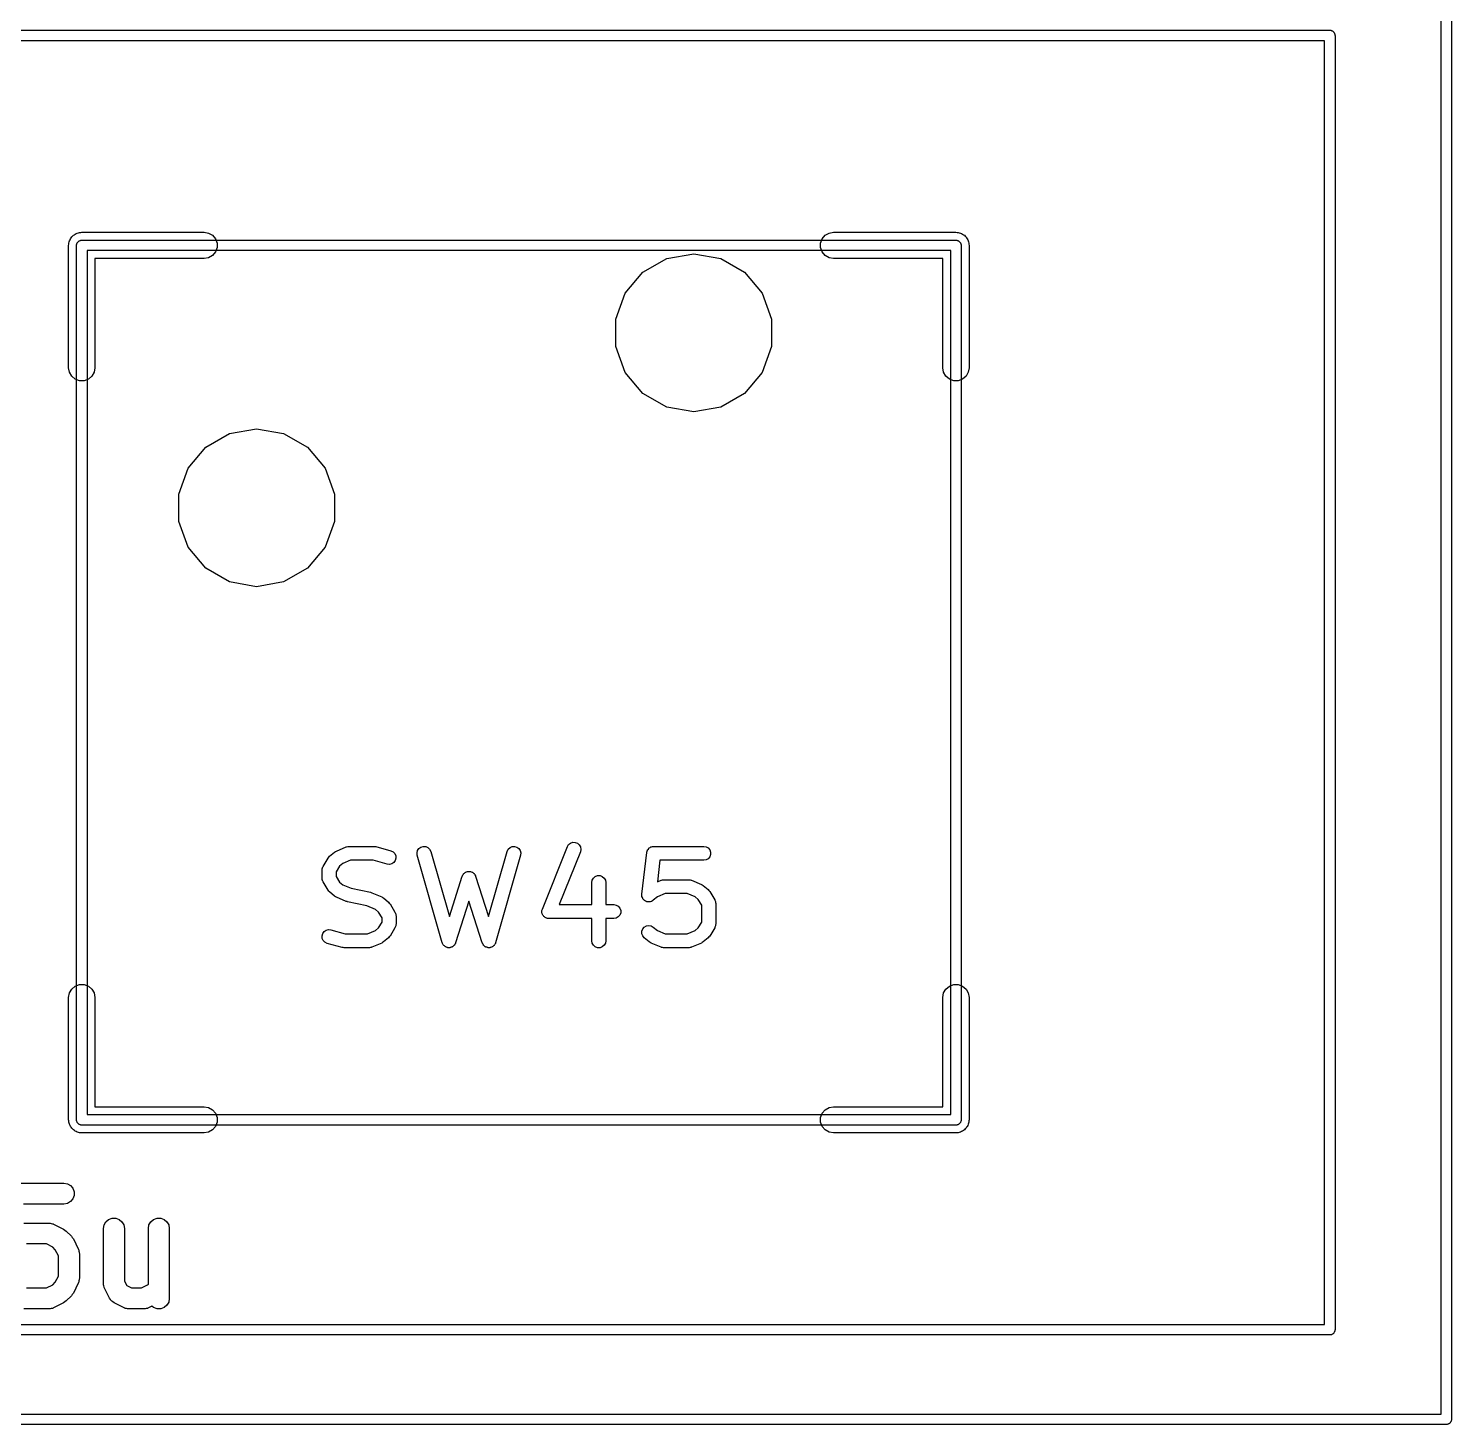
# Model space of a CAD drawing. Header units: millimetres. Extents: x 50 to 169, y 50 to 167.
# Drawn here: x 148.61 to 169.29, y 50 to 70.27 of the extents above; entities that cross this region are included whole.
import ezdxf

# ---------------------------------------------------------------- set-up
doc = ezdxf.new("R2010")
doc.units = ezdxf.units.MM
doc.layers.add('BLACK', color=7, linetype='Continuous')

# ---------------------------------------------------------------- blocks, each defined once
blk = doc.blocks.new('hhskb2-Cmts.User')
at = {"layer": 'BLACK'}
for p, q in [((136.199, -119.65), (136.2, -119.643)), ((136.199, -132.35), (136.199, -119.65)), ((136.2, -119.637), (136.202, -119.631)), ((136.2, -119.643), (136.2, -119.637)), ((136.202, -119.631), (136.203, -119.624)), ((136.203, -119.624), (136.207, -119.618)), ((136.207, -119.618), (136.209, -119.612)), ((136.209, -119.612), (136.213, -119.607)), ((136.213, -119.607), (136.217, -119.601)), ((136.217, -119.601), (136.222, -119.597)), ((136.222, -119.597), (136.226, -119.592)), ((136.226, -119.592), (136.232, -119.588)), ((136.232, -119.588), (136.237, -119.584)), ((136.237, -119.584), (136.243, -119.582)), ((136.243, -119.582), (136.249, -119.578)), ((136.249, -119.578), (136.256, -119.577)), ((136.256, -119.577), (136.262, -119.575)), ((136.262, -119.575), (136.268, -119.575)), ((136.268, -119.575), (136.275, -119.574)), ((136.275, -119.574), (148.975, -119.574)), ((148.975, -119.574), (148.982, -119.575)), ((148.982, -119.575), (148.988, -119.575)), ((148.988, -119.575), (148.994, -119.577)), ((148.994, -119.577), (149.001, -119.578)), ((149.001, -119.578), (149.007, -119.582)), ((149.007, -119.582), (149.013, -119.584)), ((149.013, -119.584), (149.018, -119.588)), ((149.018, -119.588), (149.024, -119.592)), ((149.024, -119.592), (149.028, -119.597)), ((149.028, -119.597), (149.033, -119.601)), ((149.033, -119.601), (149.037, -119.607)), ((149.037, -119.607), (149.041, -119.612)), ((149.041, -119.612), (149.043, -119.618)), ((149.043, -119.618), (149.047, -119.624)), ((149.047, -119.624), (149.048, -119.631)), ((149.048, -119.631), (149.05, -119.637)), ((149.05, -119.637), (149.05, -119.643)), ((149.05, -119.643), (149.051, -119.65)), ((149.051, -119.65), (149.051, -132.35)), ((136.351, -119.726), (136.351, -132.274)), ((148.899, -119.726), (136.351, -119.726)), ((148.899, -132.274), (148.899, -119.726)), ((136.351, -132.274), (148.899, -132.274)), ((136.2, -132.357), (136.199, -132.35)), ((136.2, -132.363), (136.2, -132.357)), ((136.202, -132.369), (136.2, -132.363)), ((136.203, -132.376), (136.202, -132.369)), ((136.207, -132.382), (136.203, -132.376)), ((136.209, -132.388), (136.207, -132.382)), ((136.213, -132.393), (136.209, -132.388)), ((136.217, -132.399), (136.213, -132.393)), ((136.222, -132.403), (136.217, -132.399)), ((136.226, -132.408), (136.222, -132.403)), ((136.232, -132.412), (136.226, -132.408)), ((136.237, -132.416), (136.232, -132.412)), ((136.243, -132.418), (136.237, -132.416)), ((136.249, -132.422), (136.243, -132.418)), ((136.256, -132.423), (136.249, -132.422)), ((136.262, -132.425), (136.256, -132.423)), ((136.268, -132.425), (136.262, -132.425)), ((136.275, -132.426), (136.268, -132.425)), ((148.975, -132.426), (136.275, -132.426)), ((148.982, -132.425), (148.975, -132.426)), ((148.988, -132.425), (148.982, -132.425)), ((148.994, -132.423), (148.988, -132.425)), ((149.001, -132.422), (148.994, -132.423)), ((149.007, -132.418), (149.001, -132.422)), ((149.013, -132.416), (149.007, -132.418)), ((149.018, -132.412), (149.013, -132.416)), ((149.024, -132.408), (149.018, -132.412)), ((149.028, -132.403), (149.024, -132.408)), ((149.033, -132.399), (149.028, -132.403)), ((149.037, -132.393), (149.033, -132.399)), ((149.041, -132.388), (149.037, -132.393)), ((149.043, -132.382), (149.041, -132.388)), ((149.047, -132.376), (149.043, -132.382)), ((149.048, -132.369), (149.047, -132.376)), ((149.05, -132.363), (149.048, -132.369)), ((149.051, -132.35), (149.05, -132.357)), ((149.05, -132.357), (149.05, -132.363))]:
    blk.add_line(p, q, dxfattribs=at)
blk = doc.blocks.new('hhskb2-Dwgs.User')
at = {"layer": 'BLACK'}
for p, q in [((130.844, -116.526), (154.406, -116.526)), ((154.406, -116.526), (154.412, -116.527)), ((154.412, -116.527), (154.419, -116.527)), ((154.419, -116.527), (154.425, -116.529)), ((154.425, -116.529), (154.432, -116.53)), ((154.432, -116.53), (154.437, -116.534)), ((154.437, -116.534), (154.444, -116.536)), ((154.444, -116.536), (154.449, -116.54)), ((154.449, -116.54), (154.454, -116.544)), ((154.454, -116.544), (154.459, -116.549)), ((154.459, -116.549), (154.464, -116.553)), ((154.464, -116.553), (154.467, -116.559)), ((154.467, -116.559), (154.472, -116.564)), ((154.472, -116.564), (154.474, -116.57)), ((154.474, -116.57), (154.477, -116.576)), ((154.477, -116.576), (154.478, -116.583)), ((154.478, -116.583), (154.481, -116.589)), ((154.481, -116.589), (154.481, -116.595)), ((154.481, -116.595), (154.482, -116.602)), ((154.482, -116.602), (154.482, -135.398)), ((154.329, -116.678), (130.921, -116.678)), ((154.329, -135.322), (154.329, -116.678)), ((135.289, -133.268), (136.015, -133.268)), ((136.015, -133.268), (136.067, -133.277)), ((136.067, -133.277), (136.113, -133.304)), ((136.113, -133.304), (136.147, -133.344)), ((136.147, -133.344), (136.165, -133.394)), ((136.113, -133.537), (136.067, -133.564)), ((136.147, -133.497), (136.113, -133.537)), ((136.165, -133.447), (136.147, -133.497)), ((136.165, -133.394), (136.165, -133.447)), ((136.015, -133.573), (135.427, -133.573)), ((136.067, -133.564), (136.015, -133.573)), ((135.435, -133.849), (135.797, -133.849)), ((135.797, -133.849), (135.806, -133.85)), ((135.806, -133.85), (135.815, -133.85)), ((135.815, -133.85), (135.832, -133.855)), ((135.832, -133.855), (135.85, -133.858)), ((135.85, -133.858), (135.857, -133.862)), ((135.857, -133.862), (135.866, -133.865)), ((135.866, -133.865), (136.011, -133.937)), ((136.011, -133.937), (136.03, -133.952)), ((136.03, -133.952), (136.05, -133.966)), ((136.05, -133.966), (136.123, -134.038)), ((136.589, -133.928), (136.598, -133.876)), ((136.589, -134.727), (136.589, -133.928)), ((136.598, -133.876), (136.624, -133.83)), ((136.624, -133.83), (136.665, -133.796)), ((136.665, -133.796), (136.714, -133.778)), ((136.714, -133.778), (136.767, -133.778)), ((136.767, -133.778), (136.817, -133.796)), ((136.817, -133.796), (136.858, -133.83)), ((136.858, -133.83), (136.884, -133.876)), ((136.884, -133.876), (136.893, -133.928)), ((136.893, -133.928), (136.893, -134.691)), ((137.242, -133.928), (137.251, -133.876)), ((137.242, -134.736), (137.242, -133.928)), ((137.251, -133.876), (137.277, -133.83)), ((137.277, -133.83), (137.318, -133.796)), ((137.318, -133.796), (137.368, -133.778)), ((137.368, -133.778), (137.421, -133.778)), ((137.421, -133.778), (137.47, -133.796)), ((137.47, -133.796), (137.511, -133.83)), ((137.511, -133.83), (137.537, -133.876)), ((137.537, -133.876), (137.546, -133.928)), ((137.546, -133.928), (137.546, -134.944)), ((135.762, -134.153), (135.471, -134.153)), ((135.852, -134.199), (135.762, -134.153)), ((136.123, -134.038), (136.137, -134.058)), ((136.137, -134.058), (136.152, -134.078)), ((136.152, -134.078), (136.224, -134.223)), ((135.89, -134.236), (135.852, -134.199)), ((135.935, -134.327), (135.89, -134.236)), ((135.935, -134.618), (135.935, -134.327)), ((136.224, -134.223), (136.227, -134.232)), ((136.227, -134.232), (136.231, -134.239)), ((136.231, -134.239), (136.234, -134.257)), ((136.234, -134.257), (136.239, -134.274)), ((136.239, -134.274), (136.239, -134.283)), ((136.239, -134.283), (136.24, -134.291)), ((136.24, -134.291), (136.24, -134.654)), ((135.471, -134.792), (135.762, -134.792)), ((135.762, -134.792), (135.852, -134.747)), ((135.852, -134.747), (135.89, -134.709)), ((135.89, -134.709), (135.935, -134.618)), ((136.224, -134.722), (136.152, -134.867)), ((136.227, -134.714), (136.224, -134.722)), ((136.231, -134.706), (136.227, -134.714)), ((136.234, -134.689), (136.231, -134.706)), ((136.239, -134.672), (136.234, -134.689)), ((136.24, -134.654), (136.239, -134.663)), ((136.239, -134.663), (136.239, -134.672)), ((136.59, -134.735), (136.589, -134.727)), ((136.59, -134.744), (136.59, -134.735)), ((136.595, -134.761), (136.59, -134.744)), ((136.598, -134.779), (136.595, -134.761)), ((136.602, -134.786), (136.598, -134.779)), ((136.605, -134.795), (136.602, -134.786)), ((136.677, -134.94), (136.605, -134.795)), ((136.893, -134.691), (136.927, -134.758)), ((136.927, -134.758), (136.995, -134.792)), ((136.995, -134.792), (137.14, -134.792)), ((137.14, -134.792), (137.231, -134.747)), ((137.231, -134.747), (137.242, -134.736)), ((136.03, -134.994), (136.011, -135.008)), ((136.05, -134.98), (136.03, -134.994)), ((136.123, -134.907), (136.05, -134.98)), ((136.137, -134.887), (136.123, -134.907)), ((136.152, -134.867), (136.137, -134.887)), ((136.69, -134.958), (136.677, -134.94)), ((136.703, -134.977), (136.69, -134.958)), ((136.706, -134.979), (136.703, -134.977)), ((136.709, -134.983), (136.706, -134.979)), ((136.727, -134.995), (136.709, -134.983)), ((136.745, -135.008), (136.727, -134.995)), ((137.537, -134.997), (137.511, -135.042)), ((137.546, -134.944), (137.537, -134.997)), ((135.797, -135.097), (135.435, -135.097)), ((135.806, -135.095), (135.797, -135.097)), ((135.815, -135.096), (135.806, -135.095)), ((135.832, -135.091), (135.815, -135.096)), ((135.85, -135.088), (135.832, -135.091)), ((135.857, -135.083), (135.85, -135.088)), ((135.866, -135.081), (135.857, -135.083)), ((136.011, -135.008), (135.866, -135.081)), ((136.89, -135.081), (136.745, -135.008)), ((136.899, -135.083), (136.89, -135.081)), ((136.906, -135.088), (136.899, -135.083)), ((136.924, -135.091), (136.906, -135.088)), ((136.941, -135.096), (136.924, -135.091)), ((136.95, -135.095), (136.941, -135.096)), ((136.959, -135.097), (136.95, -135.095)), ((137.176, -135.097), (136.959, -135.097)), ((137.185, -135.095), (137.176, -135.097)), ((137.194, -135.096), (137.185, -135.095)), ((137.211, -135.091), (137.194, -135.096)), ((137.228, -135.088), (137.211, -135.091)), ((137.236, -135.083), (137.228, -135.088)), ((137.244, -135.081), (137.236, -135.083)), ((137.294, -135.056), (137.244, -135.081)), ((137.318, -135.076), (137.294, -135.056)), ((137.368, -135.095), (137.318, -135.076)), ((137.421, -135.095), (137.368, -135.095)), ((137.47, -135.076), (137.421, -135.095)), ((137.511, -135.042), (137.47, -135.076)), ((130.921, -135.322), (154.329, -135.322)), ((154.478, -135.417), (154.477, -135.424)), ((154.481, -135.411), (154.478, -135.417)), ((154.482, -135.398), (154.481, -135.405)), ((154.481, -135.405), (154.481, -135.411)), ((154.406, -135.474), (130.844, -135.474)), ((154.412, -135.473), (154.406, -135.474)), ((154.419, -135.473), (154.412, -135.473)), ((154.425, -135.471), (154.419, -135.473)), ((154.432, -135.47), (154.425, -135.471)), ((154.437, -135.466), (154.432, -135.47)), ((154.444, -135.464), (154.437, -135.466)), ((154.449, -135.46), (154.444, -135.464)), ((154.454, -135.456), (154.449, -135.46)), ((154.459, -135.451), (154.454, -135.456)), ((154.464, -135.447), (154.459, -135.451)), ((154.467, -135.441), (154.464, -135.447)), ((154.472, -135.436), (154.467, -135.441)), ((154.474, -135.43), (154.472, -135.436)), ((154.477, -135.424), (154.474, -135.43))]:
    blk.add_line(p, q, dxfattribs=at)
blk = doc.blocks.new('hhskb2-Edge.Cuts')
at = {"layer": 'BLACK'}
for p, q in [((156.025, -136.625), (156.025, -21.2)), ((156.175, -21.2), (156.175, -136.7)), ((36.975, -136.625), (156.025, -136.625)), ((156.1, -136.775), (36.9, -136.775)), ((156.106, -136.774), (156.1, -136.775)), ((156.113, -136.774), (156.106, -136.774)), ((156.119, -136.772), (156.113, -136.774)), ((156.126, -136.77), (156.119, -136.772)), ((156.131, -136.767), (156.126, -136.77)), ((156.137, -136.765), (156.131, -136.767)), ((156.143, -136.761), (156.137, -136.765)), ((156.148, -136.757), (156.143, -136.761)), ((156.152, -136.752), (156.148, -136.757)), ((156.157, -136.748), (156.152, -136.752)), ((156.161, -136.743), (156.157, -136.748)), ((156.165, -136.737), (156.161, -136.743)), ((156.167, -136.731), (156.165, -136.737)), ((156.17, -136.726), (156.167, -136.731)), ((156.172, -136.719), (156.17, -136.726)), ((156.174, -136.713), (156.172, -136.719)), ((156.175, -136.7), (156.174, -136.706)), ((156.174, -136.706), (156.174, -136.713))]:
    blk.add_line(p, q, dxfattribs=at)
blk = doc.blocks.new('hhskb2-F.SilkS')
at = {"layer": 'BLACK'}
for p, q in [((136.153, -119.504), (136.167, -119.496)), ((136.167, -119.496), (136.18, -119.485)), ((136.18, -119.485), (136.195, -119.479)), ((136.195, -119.479), (136.21, -119.471)), ((136.21, -119.471), (136.226, -119.468)), ((136.226, -119.468), (136.242, -119.462)), ((136.242, -119.462), (136.259, -119.462)), ((136.259, -119.462), (136.275, -119.459)), ((136.275, -119.459), (138.053, -119.459)), ((138.053, -119.459), (138.118, -119.471)), ((138.118, -119.471), (138.175, -119.504)), ((147.075, -119.504), (147.132, -119.471)), ((147.132, -119.471), (147.197, -119.459)), ((147.197, -119.459), (148.975, -119.459)), ((148.975, -119.459), (148.991, -119.462)), ((148.991, -119.462), (149.008, -119.462)), ((149.008, -119.462), (149.024, -119.468)), ((149.024, -119.468), (149.04, -119.471)), ((149.04, -119.471), (149.055, -119.479)), ((149.055, -119.479), (149.07, -119.485)), ((149.07, -119.485), (149.083, -119.496)), ((149.083, -119.496), (149.097, -119.504)), ((136.084, -119.65), (136.087, -119.634)), ((136.084, -121.428), (136.084, -119.65)), ((136.087, -119.617), (136.093, -119.601)), ((136.087, -119.634), (136.087, -119.617)), ((136.093, -119.601), (136.096, -119.585)), ((136.096, -119.585), (136.104, -119.57)), ((136.104, -119.57), (136.11, -119.555)), ((136.11, -119.555), (136.121, -119.542)), ((136.121, -119.542), (136.129, -119.528)), ((136.129, -119.528), (136.142, -119.517)), ((136.142, -119.517), (136.153, -119.504)), ((138.175, -119.504), (138.218, -119.555)), ((138.218, -119.555), (138.241, -119.617)), ((138.241, -119.683), (138.218, -119.745)), ((138.241, -119.617), (138.241, -119.683)), ((147.009, -119.617), (147.032, -119.555)), ((147.009, -119.683), (147.009, -119.617)), ((147.032, -119.745), (147.009, -119.683)), ((147.032, -119.555), (147.075, -119.504)), ((149.097, -119.504), (149.108, -119.517)), ((149.108, -119.517), (149.121, -119.528)), ((149.121, -119.528), (149.129, -119.542)), ((149.129, -119.542), (149.14, -119.555)), ((149.14, -119.555), (149.146, -119.57)), ((149.146, -119.57), (149.154, -119.585)), ((149.154, -119.585), (149.157, -119.601)), ((149.157, -119.601), (149.163, -119.617)), ((149.163, -119.617), (149.163, -119.634)), ((149.163, -119.634), (149.165, -119.65)), ((149.165, -119.65), (149.165, -121.428)), ((138.053, -119.84), (136.465, -119.84)), ((136.465, -119.84), (136.465, -121.428)), ((138.118, -119.829), (138.053, -119.84)), ((138.175, -119.796), (138.118, -119.829)), ((138.218, -119.745), (138.175, -119.796)), ((144.427, -120.041), (144.773, -119.842)), ((144.773, -119.842), (145.165, -119.773)), ((145.165, -119.773), (145.557, -119.842)), ((145.557, -119.842), (145.903, -120.041)), ((147.075, -119.796), (147.032, -119.745)), ((147.132, -119.829), (147.075, -119.796)), ((147.197, -119.84), (147.132, -119.829)), ((148.784, -119.84), (147.197, -119.84)), ((148.784, -121.428), (148.784, -119.84)), ((144.171, -120.346), (144.427, -120.041)), ((145.903, -120.041), (146.159, -120.346)), ((144.035, -120.721), (144.171, -120.346)), ((146.159, -120.346), (146.295, -120.721)), ((144.035, -121.119), (144.035, -120.721)), ((146.295, -120.721), (146.295, -121.119)), ((144.171, -121.494), (144.035, -121.119)), ((146.295, -121.119), (146.159, -121.494)), ((136.096, -121.493), (136.084, -121.428)), ((136.129, -121.55), (136.096, -121.493)), ((136.18, -121.593), (136.129, -121.55)), ((136.421, -121.55), (136.37, -121.593)), ((136.454, -121.493), (136.421, -121.55)), ((136.465, -121.428), (136.454, -121.493)), ((144.427, -121.799), (144.171, -121.494)), ((146.159, -121.494), (145.903, -121.799)), ((148.796, -121.493), (148.784, -121.428)), ((148.829, -121.55), (148.796, -121.493)), ((148.88, -121.593), (148.829, -121.55)), ((149.121, -121.55), (149.07, -121.593)), ((149.154, -121.493), (149.121, -121.55)), ((149.165, -121.428), (149.154, -121.493)), ((136.242, -121.616), (136.18, -121.593)), ((136.308, -121.616), (136.242, -121.616)), ((136.37, -121.593), (136.308, -121.616)), ((148.942, -121.616), (148.88, -121.593)), ((149.008, -121.616), (148.942, -121.616)), ((149.07, -121.593), (149.008, -121.616)), ((144.773, -121.998), (144.427, -121.799)), ((145.903, -121.799), (145.557, -121.998)), ((145.165, -122.067), (144.773, -121.998)), ((145.557, -121.998), (145.165, -122.067)), ((138.077, -122.581), (138.423, -122.382)), ((138.423, -122.382), (138.815, -122.313)), ((138.815, -122.313), (139.207, -122.382)), ((139.207, -122.382), (139.553, -122.581)), ((137.821, -122.886), (138.077, -122.581)), ((139.553, -122.581), (139.809, -122.886)), ((137.685, -123.261), (137.821, -122.886)), ((139.809, -122.886), (139.945, -123.261)), ((137.685, -123.659), (137.685, -123.261)), ((139.945, -123.261), (139.945, -123.659)), ((137.821, -124.034), (137.685, -123.659)), ((139.945, -123.659), (139.809, -124.034)), ((138.077, -124.339), (137.821, -124.034)), ((139.809, -124.034), (139.553, -124.339)), ((138.423, -124.538), (138.077, -124.339)), ((139.553, -124.339), (139.207, -124.538)), ((138.815, -124.607), (138.423, -124.538)), ((139.207, -124.538), (138.815, -124.607)), ((139.973, -128.446), (140.118, -128.386)), ((140.118, -128.386), (140.121, -128.385)), ((140.121, -128.385), (140.123, -128.384)), ((140.123, -128.384), (140.138, -128.381)), ((140.138, -128.381), (140.153, -128.378)), ((140.153, -128.378), (140.155, -128.378)), ((140.155, -128.378), (140.158, -128.378)), ((140.158, -128.378), (140.52, -128.378)), ((140.52, -128.378), (140.534, -128.38)), ((140.534, -128.38), (140.548, -128.382)), ((140.548, -128.382), (140.765, -128.442)), ((141.173, -128.409), (141.202, -128.388)), ((141.202, -128.388), (141.236, -128.378)), ((141.236, -128.378), (141.271, -128.381)), ((141.271, -128.381), (141.303, -128.395)), ((142.496, -128.395), (142.528, -128.381)), ((142.528, -128.381), (142.563, -128.378)), ((142.563, -128.378), (142.597, -128.388)), ((142.597, -128.388), (142.625, -128.409)), ((142.966, -129.288), (143.329, -128.381)), ((143.329, -128.381), (143.348, -128.351)), ((143.348, -128.351), (143.375, -128.33)), ((143.375, -128.33), (143.409, -128.318)), ((143.409, -128.318), (143.444, -128.32)), ((143.444, -128.32), (143.477, -128.333)), ((143.477, -128.333), (143.503, -128.356)), ((143.503, -128.356), (143.52, -128.387)), ((143.52, -128.387), (143.525, -128.422)), ((144.532, -128.394), (144.544, -128.386)), ((144.544, -128.386), (144.547, -128.385)), ((144.547, -128.385), (144.55, -128.384)), ((144.55, -128.384), (144.564, -128.381)), ((144.564, -128.381), (144.579, -128.378)), ((144.579, -128.378), (144.582, -128.378)), ((144.582, -128.378), (144.584, -128.378)), ((144.584, -128.378), (145.31, -128.378)), ((145.31, -128.378), (145.345, -128.384)), ((145.345, -128.384), (145.375, -128.402)), ((139.78, -128.669), (139.853, -128.548)), ((139.853, -128.548), (139.864, -128.535)), ((139.864, -128.535), (139.875, -128.522)), ((139.875, -128.522), (139.947, -128.462)), ((139.947, -128.462), (139.961, -128.454)), ((139.961, -128.454), (139.973, -128.446)), ((140.178, -128.581), (140.066, -128.628)), ((140.507, -128.581), (140.178, -128.581)), ((140.711, -128.638), (140.507, -128.581)), ((140.765, -128.442), (140.797, -128.457)), ((140.797, -128.457), (140.822, -128.482)), ((140.83, -128.584), (140.809, -128.612)), ((140.822, -128.482), (140.837, -128.515)), ((140.839, -128.55), (140.83, -128.584)), ((140.837, -128.515), (140.839, -128.55)), ((141.145, -128.472), (141.153, -128.438)), ((141.148, -128.507), (141.145, -128.472)), ((141.511, -129.777), (141.148, -128.507)), ((141.153, -128.438), (141.173, -128.409)), ((141.303, -128.395), (141.328, -128.42)), ((141.328, -128.42), (141.344, -128.452)), ((141.344, -128.452), (141.615, -129.399)), ((142.184, -129.399), (142.455, -128.452)), ((142.65, -128.507), (142.287, -129.777)), ((142.455, -128.452), (142.47, -128.42)), ((142.47, -128.42), (142.496, -128.395)), ((142.625, -128.409), (142.645, -128.438)), ((142.645, -128.438), (142.654, -128.472)), ((142.654, -128.472), (142.65, -128.507)), ((143.518, -128.457), (143.21, -129.225)), ((143.525, -128.422), (143.518, -128.457)), ((144.411, -129.072), (144.484, -128.467)), ((144.484, -128.462), (144.489, -128.448)), ((144.484, -128.465), (144.484, -128.462)), ((144.484, -128.467), (144.484, -128.465)), ((144.489, -128.448), (144.494, -128.434)), ((144.494, -128.434), (144.495, -128.431)), ((144.495, -128.431), (144.496, -128.429)), ((144.496, -128.429), (144.506, -128.417)), ((144.506, -128.417), (144.515, -128.405)), ((144.515, -128.405), (144.517, -128.404)), ((144.517, -128.404), (144.519, -128.402)), ((144.519, -128.402), (144.532, -128.394)), ((144.675, -128.581), (144.637, -128.892)), ((145.31, -128.581), (144.675, -128.581)), ((145.345, -128.575), (145.31, -128.581)), ((145.375, -128.557), (145.345, -128.575)), ((145.375, -128.402), (145.398, -128.429)), ((145.398, -128.53), (145.375, -128.557)), ((145.398, -128.429), (145.41, -128.462)), ((145.41, -128.497), (145.398, -128.53)), ((145.41, -128.462), (145.41, -128.497)), ((139.766, -128.721), (139.767, -128.712)), ((139.766, -128.842), (139.766, -128.721)), ((139.767, -128.712), (139.768, -128.702)), ((139.768, -128.702), (139.77, -128.695)), ((139.77, -128.695), (139.772, -128.687)), ((139.772, -128.687), (139.777, -128.678)), ((139.777, -128.678), (139.78, -128.669)), ((140.018, -128.668), (139.969, -128.75)), ((139.969, -128.75), (139.969, -128.814)), ((140.066, -128.628), (140.018, -128.668)), ((140.746, -128.641), (140.711, -128.638)), ((140.78, -128.632), (140.746, -128.641)), ((140.809, -128.612), (140.78, -128.632)), ((141.804, -128.808), (141.805, -128.804)), ((141.805, -128.804), (141.813, -128.792)), ((141.813, -128.792), (141.819, -128.78)), ((141.819, -128.78), (141.822, -128.777)), ((141.822, -128.777), (141.824, -128.774)), ((141.824, -128.774), (141.835, -128.766)), ((141.835, -128.766), (141.845, -128.756)), ((141.845, -128.756), (141.849, -128.755)), ((141.849, -128.755), (141.852, -128.752)), ((141.852, -128.752), (141.865, -128.748)), ((141.865, -128.748), (141.878, -128.743)), ((141.878, -128.743), (141.882, -128.743)), ((141.882, -128.743), (141.886, -128.742)), ((141.886, -128.742), (141.899, -128.742)), ((141.899, -128.742), (141.913, -128.742)), ((141.913, -128.742), (141.917, -128.743)), ((141.917, -128.743), (141.921, -128.743)), ((141.921, -128.743), (141.934, -128.748)), ((141.934, -128.748), (141.947, -128.752)), ((141.947, -128.752), (141.95, -128.755)), ((141.95, -128.755), (141.954, -128.756)), ((141.954, -128.756), (141.964, -128.766)), ((141.964, -128.766), (141.974, -128.774)), ((141.974, -128.774), (141.977, -128.777)), ((141.977, -128.777), (141.98, -128.78)), ((141.98, -128.78), (141.986, -128.792)), ((141.986, -128.792), (141.993, -128.804)), ((141.993, -128.804), (141.994, -128.808)), ((143.735, -128.815), (143.768, -128.803)), ((143.768, -128.803), (143.804, -128.803)), ((143.804, -128.803), (143.837, -128.815)), ((139.767, -128.852), (139.766, -128.842)), ((139.768, -128.862), (139.767, -128.852)), ((139.77, -128.869), (139.768, -128.862)), ((139.772, -128.877), (139.77, -128.869)), ((139.777, -128.886), (139.772, -128.877)), ((139.78, -128.895), (139.777, -128.886)), ((139.853, -129.016), (139.78, -128.895)), ((139.969, -128.814), (140.018, -128.896)), ((140.018, -128.896), (140.066, -128.936)), ((140.066, -128.936), (140.188, -128.987)), ((140.188, -128.987), (140.469, -129.045)), ((141.615, -129.399), (141.803, -128.811)), ((141.803, -128.811), (141.804, -128.808)), ((141.994, -128.808), (141.996, -128.811)), ((141.996, -128.811), (142.184, -129.399)), ((143.685, -128.903), (143.691, -128.868)), ((143.685, -129.225), (143.685, -128.903)), ((143.691, -128.868), (143.708, -128.838)), ((143.708, -128.838), (143.735, -128.815)), ((143.837, -128.815), (143.864, -128.838)), ((143.864, -128.838), (143.882, -128.868)), ((143.882, -128.868), (143.888, -128.903)), ((143.888, -128.903), (143.888, -129.225)), ((144.637, -128.892), (144.69, -128.87)), ((144.69, -128.87), (144.693, -128.869)), ((144.693, -128.869), (144.695, -128.868)), ((144.695, -128.868), (144.71, -128.865)), ((144.71, -128.865), (144.725, -128.862)), ((144.725, -128.862), (144.727, -128.862)), ((144.727, -128.862), (144.73, -128.862)), ((144.73, -128.862), (145.092, -128.862)), ((145.092, -128.862), (145.095, -128.862)), ((145.095, -128.862), (145.097, -128.862)), ((145.097, -128.862), (145.112, -128.865)), ((145.112, -128.865), (145.127, -128.868)), ((145.127, -128.868), (145.129, -128.869)), ((145.129, -128.869), (145.132, -128.87)), ((145.132, -128.87), (145.277, -128.93)), ((145.277, -128.93), (145.289, -128.938)), ((145.289, -128.938), (145.303, -128.946)), ((145.303, -128.946), (145.375, -129.006)), ((145.375, -129.006), (145.386, -129.019)), ((139.864, -129.028), (139.853, -129.016)), ((139.875, -129.041), (139.864, -129.028)), ((139.947, -129.102), (139.875, -129.041)), ((139.961, -129.109), (139.947, -129.102)), ((139.973, -129.118), (139.961, -129.109)), ((140.118, -129.178), (139.973, -129.118)), ((140.128, -129.18), (140.118, -129.178)), ((140.137, -129.184), (140.128, -129.18)), ((140.418, -129.242), (140.137, -129.184)), ((140.469, -129.045), (140.478, -129.049)), ((140.478, -129.049), (140.487, -129.051)), ((140.487, -129.051), (140.632, -129.111)), ((140.632, -129.111), (140.645, -129.12)), ((140.645, -129.12), (140.658, -129.127)), ((140.658, -129.127), (140.731, -129.188)), ((140.731, -129.188), (140.742, -129.201)), ((140.742, -129.201), (140.753, -129.213)), ((140.753, -129.213), (140.825, -129.334)), ((141.899, -129.176), (141.706, -129.78)), ((142.093, -129.78), (141.899, -129.176)), ((144.412, -129.087), (144.411, -129.072)), ((144.412, -129.102), (144.412, -129.087)), ((144.413, -129.104), (144.412, -129.102)), ((144.413, -129.107), (144.413, -129.104)), ((144.419, -129.121), (144.413, -129.107)), ((144.424, -129.135), (144.419, -129.121)), ((144.426, -129.137), (144.424, -129.135)), ((144.427, -129.14), (144.426, -129.137)), ((144.437, -129.151), (144.427, -129.14)), ((144.446, -129.162), (144.437, -129.151)), ((144.449, -129.163), (144.446, -129.162)), ((144.451, -129.166), (144.449, -129.163)), ((144.464, -129.172), (144.451, -129.166)), ((144.477, -129.18), (144.464, -129.172)), ((144.48, -129.18), (144.477, -129.18)), ((144.482, -129.182), (144.48, -129.18)), ((144.497, -129.183), (144.482, -129.182)), ((144.512, -129.186), (144.497, -129.183)), ((144.514, -129.185), (144.512, -129.186)), ((144.517, -129.186), (144.514, -129.185)), ((144.532, -129.182), (144.517, -129.186)), ((144.546, -129.18), (144.532, -129.182)), ((144.549, -129.178), (144.546, -129.18)), ((144.552, -129.178), (144.549, -129.178)), ((144.564, -129.17), (144.552, -129.178)), ((144.577, -129.162), (144.564, -129.17)), ((144.638, -129.112), (144.577, -129.162)), ((144.75, -129.065), (144.638, -129.112)), ((145.072, -129.065), (144.75, -129.065)), ((145.184, -129.112), (145.072, -129.065)), ((145.232, -129.151), (145.184, -129.112)), ((145.281, -129.233), (145.232, -129.151)), ((145.386, -129.019), (145.397, -129.032)), ((145.397, -129.032), (145.47, -129.153)), ((145.47, -129.153), (145.473, -129.162)), ((145.473, -129.162), (145.478, -129.17)), ((145.478, -129.17), (145.48, -129.178)), ((145.48, -129.178), (145.482, -129.186)), ((145.482, -129.186), (145.483, -129.196)), ((145.483, -129.196), (145.484, -129.205)), ((145.484, -129.205), (145.484, -129.508)), ((140.54, -129.293), (140.418, -129.242)), ((140.587, -129.333), (140.54, -129.293)), ((140.637, -129.415), (140.587, -129.333)), ((140.637, -129.479), (140.637, -129.415)), ((140.825, -129.334), (140.829, -129.343)), ((140.829, -129.343), (140.834, -129.352)), ((140.834, -129.352), (140.835, -129.36)), ((140.835, -129.36), (140.838, -129.367)), ((140.838, -129.367), (140.838, -129.377)), ((140.838, -129.377), (140.84, -129.387)), ((140.84, -129.387), (140.84, -129.508)), ((142.959, -129.323), (142.96, -129.316)), ((142.96, -129.333), (142.959, -129.323)), ((142.96, -129.309), (142.964, -129.299)), ((142.96, -129.316), (142.96, -129.309)), ((142.96, -129.344), (142.96, -129.333)), ((142.963, -129.351), (142.96, -129.344)), ((142.964, -129.358), (142.963, -129.351)), ((142.964, -129.299), (142.966, -129.288)), ((142.969, -129.367), (142.964, -129.358)), ((142.972, -129.377), (142.969, -129.367)), ((142.977, -129.383), (142.972, -129.377)), ((142.981, -129.389), (142.977, -129.383)), ((142.988, -129.396), (142.981, -129.389)), ((142.995, -129.404), (142.988, -129.396)), ((143.001, -129.408), (142.995, -129.404)), ((143.007, -129.413), (143.001, -129.408)), ((143.017, -129.416), (143.007, -129.413)), ((143.026, -129.422), (143.017, -129.416)), ((143.033, -129.423), (143.026, -129.422)), ((143.04, -129.426), (143.033, -129.423)), ((143.21, -129.225), (143.685, -129.225)), ((143.888, -129.225), (144.004, -129.225)), ((144.004, -129.225), (144.039, -129.231)), ((144.039, -129.422), (144.004, -129.428)), ((144.039, -129.231), (144.069, -129.248)), ((144.069, -129.404), (144.039, -129.422)), ((144.069, -129.248), (144.092, -129.275)), ((144.092, -129.377), (144.069, -129.404)), ((144.092, -129.275), (144.104, -129.309)), ((144.104, -129.344), (144.092, -129.377)), ((144.104, -129.309), (144.104, -129.344)), ((145.281, -129.479), (145.281, -129.233)), ((139.776, -129.645), (139.796, -129.617)), ((139.796, -129.617), (139.825, -129.597)), ((139.825, -129.597), (139.859, -129.588)), ((139.859, -129.588), (139.894, -129.591)), ((139.894, -129.591), (140.099, -129.648)), ((140.428, -129.648), (140.54, -129.601)), ((140.54, -129.601), (140.587, -129.562)), ((140.587, -129.562), (140.637, -129.479)), ((140.825, -129.56), (140.753, -129.681)), ((140.829, -129.551), (140.825, -129.56)), ((140.834, -129.542), (140.829, -129.551)), ((140.835, -129.534), (140.834, -129.542)), ((140.838, -129.527), (140.835, -129.534)), ((140.84, -129.508), (140.838, -129.517)), ((140.838, -129.517), (140.838, -129.527)), ((143.05, -129.426), (143.04, -129.426)), ((143.06, -129.428), (143.05, -129.426)), ((143.685, -129.428), (143.06, -129.428)), ((143.685, -129.75), (143.685, -129.428)), ((144.004, -129.428), (143.888, -129.428)), ((143.888, -129.428), (143.888, -129.75)), ((144.412, -129.611), (144.424, -129.578)), ((144.412, -129.647), (144.412, -129.611)), ((144.424, -129.578), (144.446, -129.551)), ((144.446, -129.551), (144.477, -129.533)), ((144.477, -129.533), (144.512, -129.527)), ((144.512, -129.527), (144.546, -129.533)), ((144.546, -129.533), (144.577, -129.551)), ((144.577, -129.551), (144.638, -129.601)), ((144.638, -129.601), (144.75, -129.648)), ((145.072, -129.648), (145.184, -129.601)), ((145.184, -129.601), (145.232, -129.562)), ((145.232, -129.562), (145.281, -129.479)), ((145.47, -129.56), (145.397, -129.681)), ((145.473, -129.551), (145.47, -129.56)), ((145.478, -129.542), (145.473, -129.551)), ((145.48, -129.534), (145.478, -129.542)), ((145.482, -129.527), (145.48, -129.534)), ((145.483, -129.517), (145.482, -129.527)), ((145.484, -129.508), (145.483, -129.517)), ((139.766, -129.679), (139.776, -129.645)), ((139.769, -129.714), (139.766, -129.679)), ((139.784, -129.747), (139.769, -129.714)), ((139.808, -129.772), (139.784, -129.747)), ((139.84, -129.787), (139.808, -129.772)), ((140.058, -129.847), (139.84, -129.787)), ((140.099, -129.648), (140.428, -129.648)), ((140.632, -129.783), (140.487, -129.843)), ((140.645, -129.775), (140.632, -129.783)), ((140.658, -129.767), (140.645, -129.775)), ((140.731, -129.707), (140.658, -129.767)), ((140.742, -129.694), (140.731, -129.707)), ((140.753, -129.681), (140.742, -129.694)), ((141.514, -129.783), (141.511, -129.777)), ((141.515, -129.788), (141.514, -129.783)), ((141.521, -129.798), (141.515, -129.788)), ((141.527, -129.809), (141.521, -129.798)), ((141.531, -129.813), (141.527, -129.809)), ((141.534, -129.818), (141.531, -129.813)), ((141.543, -129.825), (141.534, -129.818)), ((141.552, -129.834), (141.543, -129.825)), ((141.557, -129.836), (141.552, -129.834)), ((141.562, -129.839), (141.557, -129.836)), ((141.573, -129.843), (141.562, -129.839)), ((141.658, -129.838), (141.653, -129.841)), ((141.663, -129.835), (141.658, -129.838)), ((141.672, -129.827), (141.663, -129.835)), ((141.682, -129.82), (141.672, -129.827)), ((141.685, -129.816), (141.682, -129.82)), ((141.689, -129.812), (141.685, -129.816)), ((141.695, -129.801), (141.689, -129.812)), ((141.702, -129.791), (141.695, -129.801)), ((141.703, -129.785), (141.702, -129.791)), ((141.706, -129.78), (141.703, -129.785)), ((142.095, -129.785), (142.093, -129.78)), ((142.097, -129.791), (142.095, -129.785)), ((142.104, -129.801), (142.097, -129.791)), ((142.109, -129.812), (142.104, -129.801)), ((142.113, -129.816), (142.109, -129.812)), ((142.117, -129.82), (142.113, -129.816)), ((142.126, -129.827), (142.117, -129.82)), ((142.135, -129.835), (142.126, -129.827)), ((142.141, -129.838), (142.135, -129.835)), ((142.145, -129.841), (142.141, -129.838)), ((142.237, -129.839), (142.225, -129.843)), ((142.241, -129.836), (142.237, -129.839)), ((142.246, -129.834), (142.241, -129.836)), ((142.255, -129.825), (142.246, -129.834)), ((142.265, -129.818), (142.255, -129.825)), ((142.268, -129.813), (142.265, -129.818)), ((142.272, -129.809), (142.268, -129.813)), ((142.277, -129.798), (142.272, -129.809)), ((142.284, -129.788), (142.277, -129.798)), ((142.285, -129.783), (142.284, -129.788)), ((142.287, -129.777), (142.285, -129.783)), ((143.691, -129.784), (143.685, -129.75)), ((143.708, -129.815), (143.691, -129.784)), ((143.735, -129.838), (143.708, -129.815)), ((143.768, -129.85), (143.735, -129.838)), ((143.837, -129.838), (143.804, -129.85)), ((143.864, -129.815), (143.837, -129.838)), ((143.882, -129.784), (143.864, -129.815)), ((143.888, -129.75), (143.882, -129.784)), ((144.424, -129.68), (144.412, -129.647)), ((144.447, -129.707), (144.424, -129.68)), ((144.519, -129.767), (144.447, -129.707)), ((144.533, -129.775), (144.519, -129.767)), ((144.545, -129.783), (144.533, -129.775)), ((144.69, -129.843), (144.545, -129.783)), ((144.75, -129.648), (145.072, -129.648)), ((145.277, -129.783), (145.132, -129.843)), ((145.289, -129.775), (145.277, -129.783)), ((145.303, -129.767), (145.289, -129.775)), ((145.375, -129.707), (145.303, -129.767)), ((145.386, -129.694), (145.375, -129.707)), ((145.397, -129.681), (145.386, -129.694)), ((140.071, -129.849), (140.058, -129.847)), ((140.085, -129.851), (140.071, -129.849)), ((140.448, -129.851), (140.085, -129.851)), ((140.45, -129.851), (140.448, -129.851)), ((140.453, -129.851), (140.45, -129.851)), ((140.467, -129.848), (140.453, -129.851)), ((140.483, -129.845), (140.467, -129.848)), ((140.485, -129.844), (140.483, -129.845)), ((140.487, -129.843), (140.485, -129.844)), ((141.584, -129.848), (141.573, -129.843)), ((141.59, -129.848), (141.584, -129.848)), ((141.595, -129.85), (141.59, -129.848)), ((141.607, -129.85), (141.595, -129.85)), ((141.62, -129.851), (141.607, -129.85)), ((141.625, -129.849), (141.62, -129.851)), ((141.631, -129.849), (141.625, -129.849)), ((141.642, -129.844), (141.631, -129.849)), ((141.653, -129.841), (141.642, -129.844)), ((142.157, -129.844), (142.145, -129.841)), ((142.168, -129.849), (142.157, -129.844)), ((142.174, -129.849), (142.168, -129.849)), ((142.179, -129.851), (142.174, -129.849)), ((142.191, -129.85), (142.179, -129.851)), ((142.203, -129.85), (142.191, -129.85)), ((142.209, -129.848), (142.203, -129.85)), ((142.214, -129.848), (142.209, -129.848)), ((142.225, -129.843), (142.214, -129.848)), ((143.804, -129.85), (143.768, -129.85)), ((144.693, -129.844), (144.69, -129.843)), ((144.695, -129.845), (144.693, -129.844)), ((144.71, -129.848), (144.695, -129.845)), ((144.725, -129.851), (144.71, -129.848)), ((144.727, -129.851), (144.725, -129.851)), ((144.73, -129.851), (144.727, -129.851)), ((145.092, -129.851), (144.73, -129.851)), ((145.095, -129.851), (145.092, -129.851)), ((145.097, -129.851), (145.095, -129.851)), ((145.112, -129.848), (145.097, -129.851)), ((145.127, -129.845), (145.112, -129.848)), ((145.129, -129.844), (145.127, -129.845)), ((145.132, -129.843), (145.129, -129.844)), ((136.096, -130.507), (136.129, -130.45)), ((136.129, -130.45), (136.18, -130.407)), ((136.18, -130.407), (136.242, -130.384)), ((136.242, -130.384), (136.308, -130.384)), ((136.308, -130.384), (136.37, -130.407)), ((136.37, -130.407), (136.421, -130.45)), ((136.421, -130.45), (136.454, -130.507)), ((148.796, -130.507), (148.829, -130.45)), ((148.829, -130.45), (148.88, -130.407)), ((148.88, -130.407), (148.942, -130.384)), ((148.942, -130.384), (149.008, -130.384)), ((149.008, -130.384), (149.07, -130.407)), ((149.07, -130.407), (149.121, -130.45)), ((149.121, -130.45), (149.154, -130.507)), ((136.084, -130.572), (136.096, -130.507)), ((136.084, -132.35), (136.084, -130.572)), ((136.454, -130.507), (136.465, -130.572)), ((136.465, -130.572), (136.465, -132.159)), ((148.784, -130.572), (148.796, -130.507)), ((148.784, -132.159), (148.784, -130.572)), ((149.154, -130.507), (149.165, -130.572)), ((149.165, -130.572), (149.165, -132.35)), ((136.465, -132.159), (138.053, -132.159)), ((138.053, -132.159), (138.118, -132.171)), ((138.118, -132.171), (138.175, -132.204)), ((138.175, -132.204), (138.218, -132.255)), ((138.218, -132.255), (138.241, -132.317)), ((138.241, -132.317), (138.241, -132.383)), ((147.009, -132.317), (147.032, -132.255)), ((147.009, -132.383), (147.009, -132.317)), ((147.032, -132.255), (147.075, -132.204)), ((147.075, -132.204), (147.132, -132.171)), ((147.132, -132.171), (147.197, -132.159)), ((147.197, -132.159), (148.784, -132.159)), ((136.087, -132.366), (136.084, -132.35)), ((136.087, -132.383), (136.087, -132.366)), ((136.093, -132.399), (136.087, -132.383)), ((136.096, -132.415), (136.093, -132.399)), ((136.104, -132.43), (136.096, -132.415)), ((136.11, -132.445), (136.104, -132.43)), ((136.121, -132.458), (136.11, -132.445)), ((136.129, -132.472), (136.121, -132.458)), ((136.142, -132.483), (136.129, -132.472)), ((136.153, -132.496), (136.142, -132.483)), ((136.167, -132.504), (136.153, -132.496)), ((136.18, -132.515), (136.167, -132.504)), ((136.195, -132.521), (136.18, -132.515)), ((136.21, -132.529), (136.195, -132.521)), ((138.175, -132.496), (138.118, -132.529)), ((138.218, -132.445), (138.175, -132.496)), ((138.241, -132.383), (138.218, -132.445)), ((147.032, -132.445), (147.009, -132.383)), ((147.075, -132.496), (147.032, -132.445)), ((147.132, -132.529), (147.075, -132.496)), ((149.055, -132.521), (149.04, -132.529)), ((149.07, -132.515), (149.055, -132.521)), ((149.083, -132.504), (149.07, -132.515)), ((149.097, -132.496), (149.083, -132.504)), ((149.108, -132.483), (149.097, -132.496)), ((149.121, -132.472), (149.108, -132.483)), ((149.129, -132.458), (149.121, -132.472)), ((149.14, -132.445), (149.129, -132.458)), ((149.146, -132.43), (149.14, -132.445)), ((149.154, -132.415), (149.146, -132.43)), ((149.157, -132.399), (149.154, -132.415)), ((149.163, -132.383), (149.157, -132.399)), ((149.165, -132.35), (149.163, -132.366)), ((149.163, -132.366), (149.163, -132.383)), ((136.226, -132.532), (136.21, -132.529)), ((136.242, -132.538), (136.226, -132.532)), ((136.259, -132.538), (136.242, -132.538)), ((136.275, -132.54), (136.259, -132.538)), ((138.053, -132.54), (136.275, -132.54)), ((138.118, -132.529), (138.053, -132.54)), ((147.197, -132.54), (147.132, -132.529)), ((148.975, -132.54), (147.197, -132.54)), ((148.991, -132.538), (148.975, -132.54)), ((149.008, -132.538), (148.991, -132.538)), ((149.024, -132.532), (149.008, -132.538)), ((149.04, -132.529), (149.024, -132.532))]:
    blk.add_line(p, q, dxfattribs=at)

msp = doc.modelspace()

# ---------------------------------------------------------------- block references
for name in ['hhskb2-Edge.Cuts', 'hhskb2-F.SilkS', 'hhskb2-Dwgs.User', 'hhskb2-Cmts.User']:
    msp.add_blockref(name, (13.113, 186.774))

doc.saveas('drawing.dxf')
